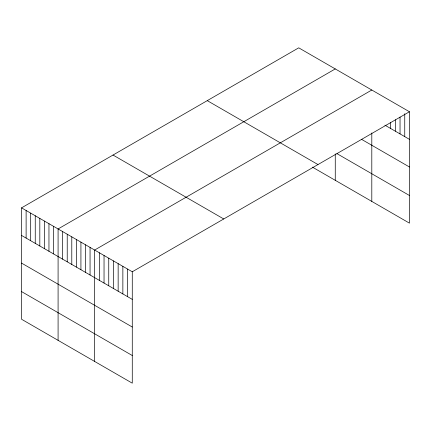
<?xml version="1.0" encoding="UTF-8"?>
<svg xmlns="http://www.w3.org/2000/svg" width="431" height="431" viewBox="0 0 431 431"><rect width="100%" height="100%" fill="white"/><g stroke="black" fill="none" stroke-linecap="round" stroke-linejoin="round"><path stroke-width="0.65" d="M409.45 111.753L132.274 271.778L132.274 383.17L21.55 319.247L21.55 207.855L298.726 47.83L409.45 111.753L409.45 223.145L312.427 167.131M335.264 68.922L58.088 228.953L58.088 340.345M371.802 90.02L94.626 250.045L94.626 361.437M384.878 125.152L409.45 139.342M361.528 139.332L409.45 166.996M336.977 153.651L409.45 195.491M207.257 100.638L317.981 164.561M113.019 155.047L223.743 218.97M21.55 207.855L132.274 271.778M21.55 235.445L132.274 299.367M21.55 263.099L132.274 327.021M21.55 291.593L132.274 355.516M404.747 113.746L404.747 136.627M400.038 117.087L400.038 133.906M395.335 119.753L395.335 131.191M390.626 122.42L390.626 128.476M371.802 132.969L371.802 201.412M335.264 153.889L335.264 180.314M127.565 269.063L127.565 296.652M122.862 266.347L122.862 293.937M118.153 263.632L118.153 291.216M113.45 260.911L113.45 288.501M108.747 258.196L108.747 285.785M104.038 255.481L104.038 283.065M99.335 252.76L99.335 280.349M90.057 247.41L90.057 274.994M85.494 244.77L85.494 272.36M80.926 242.136L80.926 269.725M76.357 239.496L76.357 267.085M71.788 236.861L71.788 264.451M67.225 234.222L67.225 261.811M62.657 231.587L62.657 259.176M53.519 226.313L53.519 253.902M48.956 223.678L48.956 251.262M44.388 221.038L44.388 248.628M39.819 218.404L39.819 245.988M35.25 215.764L35.25 243.353M30.687 213.129L30.687 240.719M26.119 210.49L26.119 238.079"/></g></svg>
